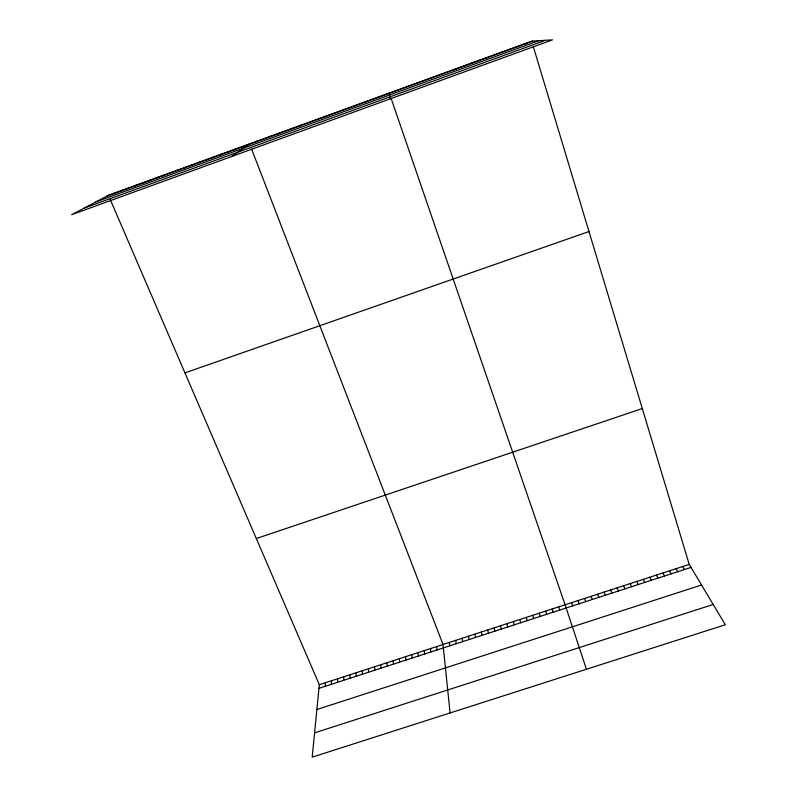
<?xml version="1.0" encoding="UTF-8"?>
<svg xmlns="http://www.w3.org/2000/svg" width="797" height="797" viewBox="0 0 797 797"><rect width="100%" height="100%" fill="white"/><g stroke="black" fill="none" stroke-linecap="round" stroke-linejoin="round"><path stroke-width="1.2" d="M380.906 668.205L380.906 664.698M374.69 670.217L374.729 666.71M368.473 672.24L368.553 668.723M362.266 674.262L362.376 670.725M356.07 676.274L356.209 672.738M349.873 678.287L350.052 674.74M343.676 680.299L343.896 676.743M337.49 682.312L337.749 678.745M331.313 684.324L331.602 680.738M325.136 686.327L325.455 682.74M110.185 199.389L319.318 684.733L312.195 757.15L725.34 624.738L689.216 564.406L533.323 46.684M300.2 125.767L300.738 125.268M292.818 128.447L293.406 127.938M285.446 131.136L286.083 130.598M278.083 133.816L278.771 133.268M270.731 136.496L271.458 135.928M263.379 139.166L264.166 138.588M256.036 141.836L256.873 141.238M231.608 156.551L249.581 143.888M241.531 147.116L242.457 146.489M234.368 149.726L235.344 149.079M227.215 152.337L228.231 151.669M220.062 154.937L221.128 154.249M212.919 157.537L214.034 156.84M205.785 160.137L206.941 159.42M198.662 162.727L199.858 161.99M191.539 165.328L192.784 164.571M184.426 167.918L185.721 167.141M177.313 170.498L178.658 169.711M170.219 173.088L171.604 172.282M163.126 175.669L164.551 174.852M156.033 178.249L157.517 177.412M148.959 180.829L150.484 179.973M141.886 183.4L143.45 182.533M134.823 185.97L136.436 185.093M127.759 188.54L129.423 187.644M120.706 191.111L122.409 190.194M113.662 193.671L115.416 192.744M106.629 196.241L532.685 41.125M95.989 201.86L538.692 40.737M84.143 208.127L545.417 40.308M184.954 372.896L588.983 231.538M256.325 538.533L642.292 408.552M319.318 684.733L689.216 564.406M318.969 688.339L691.009 567.394M316.887 709.509L701.549 585.008M314.586 732.851L713.195 604.455M524.097 43.945L525.064 43.895M516.546 46.694L517.462 46.664M508.994 49.444L509.861 49.434M501.462 52.184L502.269 52.194M493.921 54.933L494.678 54.953M486.399 57.673L487.106 57.713M478.887 60.403L479.535 60.472M471.376 63.142L471.973 63.222M463.874 65.872L464.422 65.972M456.372 68.602L456.88 68.721M682.63 566.547L684.384 569.546M676.055 568.689L677.769 571.698M669.48 570.821L671.154 573.85M662.915 572.963L664.549 576.002M656.349 575.095L657.953 578.144M649.794 577.227L651.358 580.286M643.249 579.359L644.763 582.428M636.703 581.491L638.188 584.57M630.168 583.613L631.603 586.702M623.633 585.745L625.037 588.844M617.107 587.867L618.472 590.976M610.582 589.989L611.907 593.107M604.066 592.101L605.361 595.239M597.561 594.223L598.806 597.371M251.613 149.139L443.022 644.494L450.086 712.956M591.055 596.335L592.271 599.493M584.56 598.447L585.735 601.615M578.064 600.559L579.2 603.737M571.579 602.671L572.674 605.859M391.118 98.4L565.093 604.784L586.443 669.251M558.617 606.886L559.643 610.103M552.152 608.998L553.138 612.216M545.686 611.1L546.632 614.328M539.23 613.202L540.137 616.44M532.775 615.294L533.641 618.552M526.329 617.396L527.156 620.654M519.883 619.488L520.68 622.766M513.447 621.58L514.204 624.868M507.022 623.672L507.739 626.97M500.596 625.765L501.273 629.072M494.17 627.857L494.817 631.174M487.764 629.939L488.372 633.266M389.265 93.03L390.311 98.838M481.348 632.021L481.926 635.358M474.952 634.113L475.48 637.461M468.556 636.185L469.054 639.553M462.16 638.267L462.619 641.635M455.774 640.35L456.203 643.727M449.388 642.422L449.777 645.809M436.786 646.526L437.095 649.934M430.549 648.549L430.838 651.966M424.333 650.571L424.572 654.008M418.116 652.594L418.315 656.041M411.9 654.616L412.069 658.073M405.693 656.638L405.822 660.095M399.486 658.661L399.586 662.128M393.29 660.673L393.359 664.15M387.093 662.686L387.123 666.182M108.422 195.285L71.66 214.722L552.51 39.85L531.669 41.185L108.422 195.285"/></g></svg>
